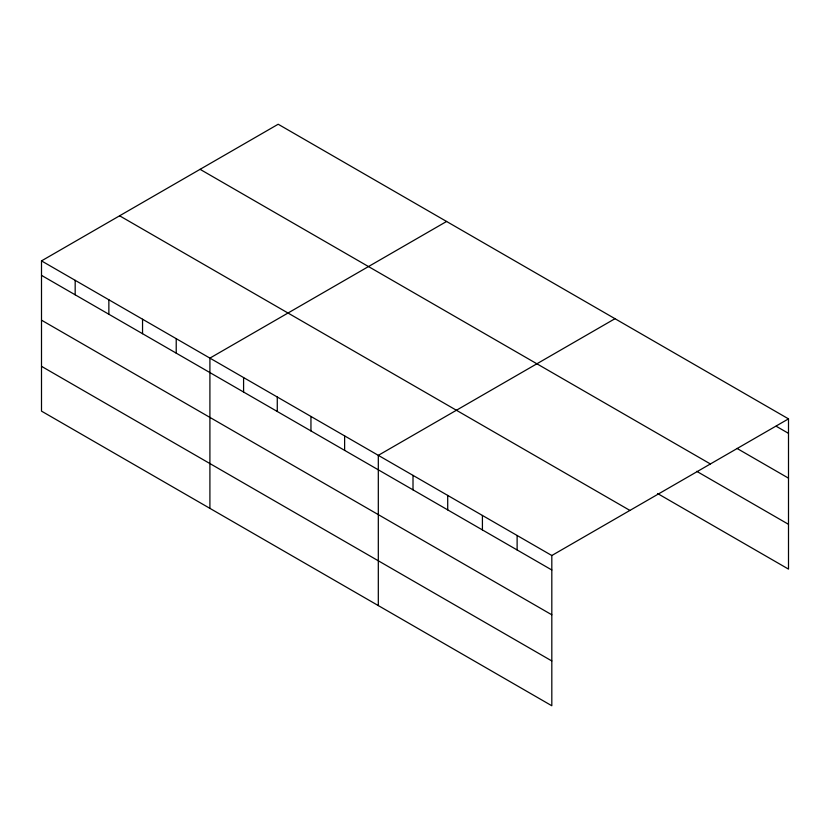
<?xml version="1.0" encoding="UTF-8"?>
<svg xmlns="http://www.w3.org/2000/svg" width="830" height="830" viewBox="0 0 830 830"><rect width="100%" height="100%" fill="white"/><g stroke="black" fill="none" stroke-linecap="round" stroke-linejoin="round"><path stroke-width="1.25" d="M41.5 260.89L551.815 555.519L551.815 705.759L41.5 411.13L41.5 260.89L278.185 124.241L788.5 418.87L788.5 569.11L657.526 493.497M446.592 221.465L209.907 358.114L209.907 508.354M614.989 318.699L378.314 455.348L378.314 605.589M551.815 555.519L788.5 418.87M776.185 426.236L788.5 433.353M737.009 448.418L788.5 478.153M200.082 169.33L710.397 463.96M696.712 471.315L788.5 524.311M119.603 215.8L629.918 510.429M41.5 275.363L551.815 569.992M41.5 320.173L551.815 614.802M41.5 366.331L551.815 660.96M517.121 535.485L517.121 549.958M482.417 515.451L482.417 529.924M447.712 495.417L447.712 509.89M413.008 475.383L413.008 489.856M344.626 435.895L344.626 450.379M310.949 416.452L310.949 430.936M277.272 397.01L277.272 411.483M243.584 377.567L243.584 392.04M176.219 338.671L176.219 353.155M142.542 319.228L142.542 333.702M108.865 299.775L108.865 314.259M75.177 280.333L75.177 294.816"/></g></svg>
